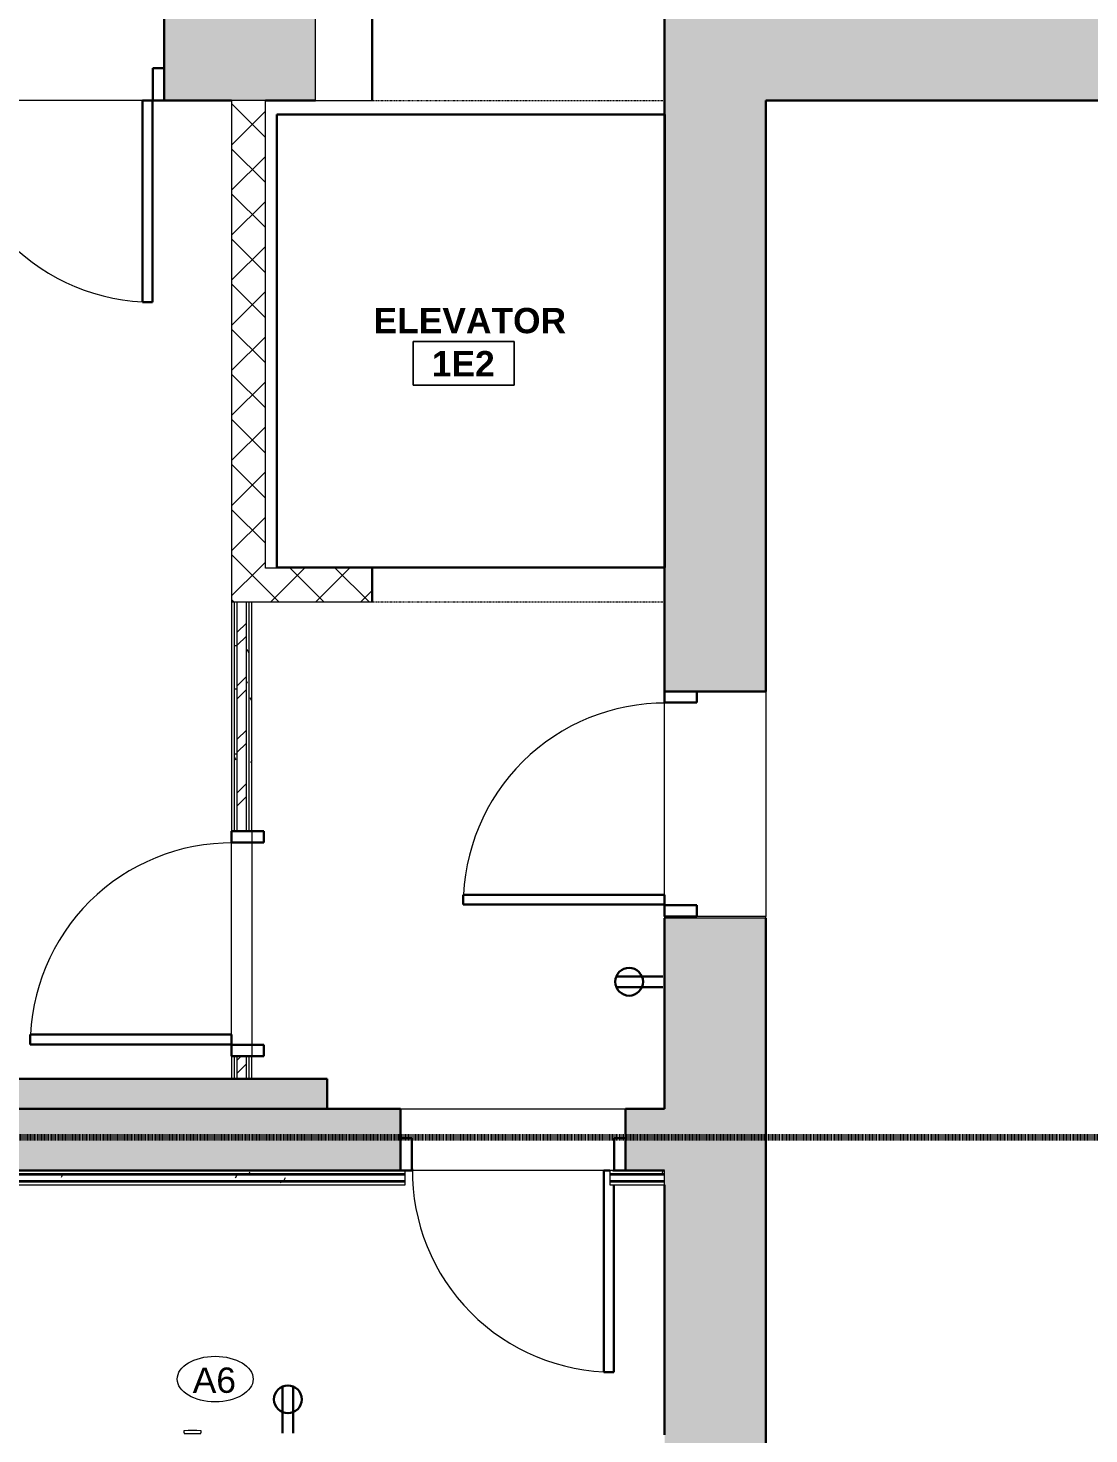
# Model space of a CAD drawing. Header units: inches. Extents: x -4688 to 1542, y -3558 to 978.
# Drawn here: x -885.2 to -696.6, y -220.7 to 29.1 of the extents above; entities that cross this region are included whole.
import ezdxf

# ---------------------------------------------------------------- set-up
doc = ezdxf.new("R2010")
doc.units = ezdxf.units.IN
doc.header["$MEASUREMENT"] = 0
doc.linetypes.add('Dash', pattern=[0.25, 0.125, -0.125])
doc.linetypes.add('Overhead', pattern=[0.15625, 0.09375, -0.0625])
for name, color, linetype, lineweight in [('A-ANNO-MATC', 214, 'Dash', 140), ('A-ANNO-NOTE', 131, 'Continuous', 40), ('A-AREA-IDEN', 2, 'Continuous', 9), ('A-DETL-GENF', 92, 'Continuous', 18), ('A-DETL-MEDM', 33, 'Continuous', 18), ('A-DOOR', 31, 'Continuous', 18), ('A-DOOR-FRAM', 31, 'Continuous', 30), ('A-GENM', 13, 'Continuous', 9), ('A-WALL', 113, 'Continuous', 18), ('A-WALL-PATT', 111, 'Continuous', 18), ('I-WALL', 2, 'Continuous', 18), ('Q-SPCQ', 91, 'Continuous', 9), ('Q-SPCQ-IDEN', 132, 'Continuous', 9)]:
    doc.layers.add(name, color=color, linetype=linetype, lineweight=lineweight)
doc.styles.add('Arial', font='arial.ttf', dxfattribs={"height": 4.5})
doc.styles.add('Swis721 Lt BT_B', font='', dxfattribs={"height": 4.5})
doc.styles.get('Swis721 Lt BT_B').set_extended_font_data('Swis721 Lt BT', bold=True)
pattern_1 = [(45, (0, 0), (-4.006467, 4.006467), []), (135, (0, 0), (-4.006467, -4.006467), [])]
pattern_2 = [(0, (0, 0), (15.36, 3.84), [0.634, -10.886, 0.634, -10.886, -61.44]), (0, (0, 0), (15.36, 3.84), [-23.04, 0.634, -22.406, 0.634, -10.886, -26.88]), (0, (0, 0), (15.36, 3.84), [-57.6, 0.634, -7.046, 0.634, -18.566]), (120, (5.76, 1.92), (-11.005538, 11.38215), [0.634, -10.886, 0.634, -10.886, -61.44]), (120, (5.76, 1.92), (-11.005538, 11.38215), [-23.04, 0.634, -22.406, 0.634, -10.886, -26.88]), (120, (5.76, 1.92), (-11.005538, 11.38215), [-57.6, 0.634, -7.046, 0.634, -18.566]), (240, (7.68, 9.6), (-4.354462, -15.22215), [0.634, -10.886, 0.634, -10.886, -61.44]), (240, (7.68, 9.6), (-4.354462, -15.22215), [-23.04, 0.634, -22.406, 0.634, -10.886, -26.88]), (240, (7.68, 9.6), (-4.354462, -15.22215), [-57.6, 0.634, -7.046, 0.634, -18.566])]

# ---------------------------------------------------------------- blocks, each defined once
blk = doc.blocks.new('Single Flush - D13 3_ X 8_-8254427-1st Floor Power _ Signal')
at = {"layer": 'A-DOOR', "lineweight": 30}
for p, q in [((16.15625, -10), (17.90625, -10)), ((16.15625, -45.8125), (16.15625, -10)), ((17.90625, -10), (17.90625, -45.8125)), ((17.90625, -45.8125), (16.15625, -45.8125))]:
    blk.add_line(p, q, dxfattribs=at)
at = {"layer": 'A-DOOR', "lineweight": 9}
blk.add_arc((17.90625, -10), 35.8125, 179.5, 270, dxfattribs=at)
at = {"layer": 'A-DOOR-FRAM'}
for p, q in [((-20, -4.25), (-20, -10)), ((-20, -4.25), (-18, -4.25)), ((-18, -4.25), (-18, -10)), ((18.000004, -4.25), (18.000004, -10)), ((18.000004, -4.25), (20.000004, -4.25)), ((20.000004, -4.25), (20.000004, -10)), ((-20, -10), (-18, -10)), ((18.000004, -10), (20.000004, -10))]:
    blk.add_line(p, q, dxfattribs=at)
blk = doc.blocks.new('HVAC_Other_LK-Systems_Room-Thermostat-S1-Dti-24V-NO - Room Thermostat S1 Dti 24V NO-6786672-1st Floor Power _ Signal')
at = {"layer": 'A-DETL-GENF', "lineweight": 9}
for p, q in [((-1.55, 0.12), (-1.55, -0.05)), ((-1.48, 0.12), (-1.55, 0.12)), ((-1.48, 0.12), (-1.55, 0.12)), ((-1.55, 0.12), (-1.55, -0.23)), ((-1.48, 0.28), (-1.48, 0.12)), ((1.48, 0.28), (-1.48, 0.28)), ((1.48, 0.28), (-1.48, 0.28)), ((-1.48, 0.28), (-1.48, 0.12)), ((1.48, 0.12), (1.48, 0.28)), ((1.48, 0.12), (1.48, 0.28)), ((1.55, 0.12), (1.48, 0.12)), ((1.55, 0.12), (1.48, 0.12)), ((1.55, -0.23), (1.55, 0.12)), ((1.55, -0.23), (1.55, 0.12)), ((-1.55, -0.05), (-1.55, -0.23)), ((-1.55, -0.23), (-0.76, -0.25)), ((-1.55, -0.23), (-0.76, -0.25)), ((-0.76, -0.25), (0, -0.26)), ((-0.76, -0.25), (-0.06, -0.26)), ((-0.06, -0.26), (-0.06, -0.3)), ((-0.06, -0.3), (0.06, -0.3)), ((-0.06, -0.3), (0.06, -0.3)), ((0, -0.26), (0.76, -0.25)), ((0.06, -0.26), (0.76, -0.25)), ((0.06, -0.3), (0.06, -0.26)), ((0.06, -0.3), (0.06, -0.26)), ((0.76, -0.25), (1.55, -0.23)), ((0.76, -0.25), (1.55, -0.23))]:
    blk.add_line(p, q, dxfattribs=at)
blk = doc.blocks.new('Single Flush - D7 3_ X 8_-8257419-1st Floor Power _ Signal')
at = {"layer": 'A-DOOR', "lineweight": 30}
for p, q in [((16.15625, -5.5), (17.211191, -5.5)), ((16.15625, -41.3125), (16.15625, -5.5)), ((17.90625, -8), (17.90625, -41.3125)), ((17.90625, -41.3125), (16.15625, -41.3125))]:
    blk.add_line(p, q, dxfattribs=at)
at = {"layer": 'A-DOOR', "lineweight": 9}
blk.add_arc((17.90625, -5.5), 35.8125, 179.5, 270, dxfattribs=at)
at = {"layer": 'A-DOOR-FRAM'}
for p, q in [((-20, 0.25), (-20, -5.5)), ((-20, 0.25), (-18, 0.25)), ((-18, 0.25), (-18, -5.5)), ((18.000004, 0.25), (18.000004, -5.5)), ((18.000004, 0.25), (20.000004, 0.25)), ((20.000004, 0.25), (20.000004, -5.5)), ((-20, -5.5), (-18, -5.5)), ((18.000004, -5.5), (20.000004, -5.5))]:
    blk.add_line(p, q, dxfattribs=at)
blk = doc.blocks.new('Single Flush - D15 3_ X 8_-8257390-1st Floor Power _ Signal')
at = {"layer": 'A-DOOR', "lineweight": 30}
for p, q in [((16.15625, -9), (17.90625, -9)), ((16.15625, -44.8125), (16.15625, -9)), ((17.90625, -9), (17.90625, -44.8125)), ((17.90625, -44.8125), (16.15625, -44.8125))]:
    blk.add_line(p, q, dxfattribs=at)
at = {"layer": 'A-DOOR', "lineweight": 9}
blk.add_arc((17.90625, -9), 35.8125, 179.5, 270, dxfattribs=at)
at = {"layer": 'A-DOOR-FRAM'}
for p, q in [((-20, -3.25), (-20, -9)), ((-20, -3.25), (-18, -3.25)), ((-18, -3.25), (-18, -9)), ((18.000004, -3.25), (18.000004, -9)), ((18.000004, -3.25), (20.000004, -3.25)), ((20.000004, -3.25), (20.000004, -9)), ((-20, -9), (-18, -9)), ((18.000004, -9), (20.000004, -9))]:
    blk.add_line(p, q, dxfattribs=at)
blk = doc.blocks.new('Elevator 2 - Elevator 2-7712513-1st Floor Power _ Signal')
at = {"layer": 'A-GENM', "lineweight": 30}
for p, q in [((-772.03, 13.76), (-841.03, 13.76)), ((-841.03, 13.76), (-841.03, -66.74)), ((-772.03, -66.74), (-772.03, 13.76)), ((-841.03, -66.74), (-772.03, -66.74))]:
    blk.add_line(p, q, dxfattribs=at)
blk = doc.blocks.new('Door-Opening - Elevator Opening-7712518-1st Floor Power _ Signal')
at = {"layer": 'A-DETL-GENF', "linetype": 'Overhead', "lineweight": 9}
for p, q in [((25.68, 10), (-26.32, 10)), ((-26.32, -10), (25.68, -10))]:
    blk.add_line(p, q, dxfattribs=at)
at = {"layer": 'A-DETL-MEDM', "lineweight": 30}
for p, q in [((-26.32, 10), (-26.32, -10)), ((25.68, -10), (25.68, 10))]:
    blk.add_line(p, q, dxfattribs=at)
blk = doc.blocks.new('Door-Opening - Elevator Opening-8184615-1st Floor Power _ Signal')
at = {"layer": 'A-DETL-GENF', "linetype": 'Overhead', "lineweight": 9}
for p, q in [((25.68, 3), (-26.32, 3)), ((-26.32, -3), (25.68, -3))]:
    blk.add_line(p, q, dxfattribs=at)
at = {"layer": 'A-DETL-MEDM', "lineweight": 30}
for p, q in [((-26.32, 3), (-26.32, -3)), ((25.68, -3), (25.68, 3))]:
    blk.add_line(p, q, dxfattribs=at)
blk = doc.blocks.new('Single Flush - D13 3_ X 8_-8258849-1st Floor Power _ Signal')
at = {"layer": 'A-DOOR', "lineweight": 30}
for p, q in [((16.15625, -1.8125), (17.90625, -1.8125)), ((16.15625, -37.625), (16.15625, -1.8125)), ((17.90625, -1.8125), (17.90625, -37.625)), ((17.90625, -37.625), (16.15625, -37.625))]:
    blk.add_line(p, q, dxfattribs=at)
at = {"layer": 'A-DOOR', "lineweight": 9}
blk.add_arc((17.90625, -1.8125), 35.8125, 179.5, 270, dxfattribs=at)
at = {"layer": 'A-DOOR-FRAM'}
for p, q in [((-20, 3.9375), (-20, -1.8125)), ((-20, 3.9375), (-18, 3.9375)), ((-18, 3.9375), (-18, -1.8125)), ((18.000004, 3.9375), (18.000004, -1.8125)), ((18.000004, 3.9375), (20.000004, 3.9375)), ((20.000004, 3.9375), (20.000004, -1.8125)), ((-20, -1.8125), (-18, -1.8125)), ((18.000004, -1.8125), (20.000004, -1.8125))]:
    blk.add_line(p, q, dxfattribs=at)
blk = doc.blocks.new('Appliance_Specialty Equipment Tag - Standard-3515593-1st Floor Power _ Signal')
at = {"layer": 'Q-SPCQ-IDEN'}
blk.add_ellipse((-0.0499, 0.0037), major_axis=(-0.1406, 0), ratio=0.600473, dxfattribs=at)
blk = doc.blocks.new('Room Tag - Room Name and Number-3379422-1st Floor Power _ Signal')
at = {"layer": 'A-AREA-IDEN'}
for p, q in [((-0.1881, -0.1636), (-0.1881, -0.0018)), ((-0.1881, -0.0018), (0.1869, -0.0018)), ((0.1869, -0.0018), (-0.1881, -0.0018)), ((-0.1881, -0.0018), (-0.1881, -0.1636)), ((0.1869, -0.0018), (0.1869, -0.1636)), ((0.1869, -0.1636), (0.1869, -0.0018)), ((0.1869, -0.1636), (-0.1881, -0.1636)), ((-0.1881, -0.1636), (0.1869, -0.1636))]:
    blk.add_line(p, q, dxfattribs=at)

msp = doc.modelspace()

# ---------------------------------------------------------------- hatches: boundary and pattern name
at = {"layer": 'A-WALL-PATT', "lineweight": 9}
h = msp.add_hatch(color=7, dxfattribs=at)
h.paths.add_polyline_path([(-590.07, 16.25), (-590.07, 36.25), (-772.04, 36.25), (-772.04, 16.25), (-609.68, 16.25)], flags=0)
h.paths.add_polyline_path([(-849.04, 16.25), (-834.14, 16.25), (-834.14, 36.25), (-861.04, 36.25), (-861.04, 16.25)], flags=0)
h.paths.add_polyline_path([(-901.04, 16.25), (-901.04, 36.25), (-1015.06, 36.25), (-1015.06, 16.25), (-930.92, 16.25)], flags=0)
h = msp.add_hatch(dxfattribs=at)
h.set_pattern_fill('FP_2', color=256, style=0, pattern_type=2)
h.set_pattern_definition(pattern_1)
h.paths.add_polyline_path([(-843.04, -66.84), (-843.04, 16.25), (-849.04, 16.25), (-849.04, -66.84)], flags=0)
h = msp.add_hatch(color=7, dxfattribs=at)
h.paths.add_polyline_path([(-770.3, -1262.19), (-754.04, -1262.19), (-754.04, -1160.48), (-772.04, -1160.48), (-772.04, -1262.19)], flags=0)
h.paths.add_polyline_path([(-754.04, -1120.48), (-754.04, -1093.3), (-772.04, -1093.3), (-772.04, -1120.48)], flags=0)
h.paths.add_polyline_path([(-754.04, -1053.3), (-754.04, -1004.19), (-772.04, -1004.19), (-772.04, -1053.3)], flags=0)
h.paths.add_polyline_path([(-754.04, -962.19), (-754.04, -860.19), (-772.04, -860.19), (-772.04, -962.19), (-770.3, -962.19)], flags=0)
h.paths.add_polyline_path([(-772.04, -818.19), (-754.04, -818.19), (-754.04, -716.19), (-772.04, -716.19), (-772.04, -805.12)], flags=0)
h.paths.add_polyline_path([(-770.3, -674.19), (-754.04, -674.19), (-754.04, -571), (-772.04, -571), (-772.04, -674.19)], flags=0)
h.paths.add_polyline_path([(-754.04, -530.75), (-754.04, -428.19), (-772.04, -428.19), (-772.04, -530.75)], flags=0)
h.paths.add_polyline_path([(-754.04, -386.19), (-754.04, -278.19), (-772.04, -278.19), (-772.04, -386.19)], flags=0)
h.paths.add_polyline_path([(-754.04, -236.19), (-754.04, -129.09), (-772.04, -129.09), (-772.04, -236.19), (-770.3, -236.19)], flags=0)
h.paths.add_polyline_path([(-772.04, -88.75), (-754.04, -88.75), (-754.04, 16.25), (-772.04, 16.25), (-772.04, -72.84)], flags=0)
h = msp.add_hatch(dxfattribs=at)
h.set_pattern_fill('FP_2', color=256, style=0, pattern_type=2)
h.set_pattern_definition(pattern_1)
h.paths.add_polyline_path([(-824.04, -72.84), (-824.04, -66.84), (-849.04, -66.84), (-849.04, -72.84), (-845.42, -72.84)], flags=0)
h = msp.add_hatch(dxfattribs=at)
h.set_pattern_fill('FP_1', color=256, style=0, pattern_type=2)
h.set_pattern_definition(pattern_2)
h.paths.add_polyline_path([(-849.04, -157.59), (-848.54, -157.59), (-848.54, -153.59), (-849.04, -153.59)], flags=0)
h.paths.add_polyline_path([(-848.54, -113.59), (-848.54, -72.84), (-849.04, -72.84), (-849.04, -113.59)], flags=0)
h = msp.add_hatch(dxfattribs=at)
h.set_pattern_fill('FP_1', color=256, style=0, pattern_type=2)
h.set_pattern_definition(pattern_2)
h.paths.add_polyline_path([(-848.54, -157.59), (-848.04, -157.59), (-848.04, -153.59), (-848.54, -153.59)], flags=0)
h.paths.add_polyline_path([(-848.04, -113.59), (-848.04, -72.84), (-848.54, -72.84), (-848.54, -113.59)], flags=0)
h = msp.add_hatch(dxfattribs=at)
h.set_pattern_fill('FP_3', color=256, style=0, pattern_type=2)
h.set_pattern_definition([(45, (0, 0), (-4.75176, 4.75176), []), (45, (0, 7.2), (-4.75176, 4.75176), [])])
h.paths.add_polyline_path([(-846.42, -157.59), (-846.42, -153.59), (-848.04, -153.59), (-848.04, -157.59)], flags=0)
h.paths.add_polyline_path([(-846.42, -113.59), (-846.42, -72.84), (-848.04, -72.84), (-848.04, -113.59)], flags=0)
h = msp.add_hatch(dxfattribs=at)
h.set_pattern_fill('FP_1', color=256, style=0, pattern_type=2)
h.set_pattern_definition(pattern_2)
h.paths.add_polyline_path([(-845.92, -157.59), (-845.92, -153.59), (-846.42, -153.59), (-846.42, -157.59)], flags=0)
h.paths.add_polyline_path([(-845.92, -113.59), (-845.92, -72.84), (-846.42, -72.84), (-846.42, -113.59)], flags=0)
h = msp.add_hatch(dxfattribs=at)
h.set_pattern_fill('FP_1', color=256, style=0, pattern_type=2)
h.set_pattern_definition(pattern_2)
h.paths.add_polyline_path([(-845.42, -157.59), (-845.42, -153.59), (-845.92, -153.59), (-845.92, -157.59)], flags=0)
h.paths.add_polyline_path([(-845.92, -113.59), (-845.42, -113.59), (-845.42, -72.84), (-845.92, -72.84)], flags=0)
msp.add_hatch(color=7, dxfattribs=at).paths.add_polyline_path([(-832.04, -162.93), (-832.04, -157.59), (-908.04, -157.59), (-908.04, -162.93), (-877.38, -162.93)], flags=0)
h = msp.add_hatch(color=7, dxfattribs=at)
h.paths.add_polyline_path([(-772.04, -173.93), (-772.04, -162.93), (-779, -162.93), (-779, -173.93)], flags=0)
h.paths.add_polyline_path([(-823.84, -173.93), (-819, -173.93), (-819, -162.93), (-1017.06, -162.93), (-1017.06, -173.93), (-877.38, -173.93)], flags=0)
h = msp.add_hatch(dxfattribs=at)
h.set_pattern_fill('FP_1', color=256, style=0, pattern_type=2)
h.set_pattern_definition(pattern_2)
h.paths.add_polyline_path([(-1017.06, -174.43), (-818.2, -174.43), (-818.2, -173.93), (-1017.06, -173.93)], flags=0)
h = msp.add_hatch(dxfattribs=at)
h.set_pattern_fill('FP_1', color=256, style=0, pattern_type=2)
h.set_pattern_definition(pattern_2)
h.paths.add_polyline_path([(-1017.06, -175.68), (-818.2, -175.68), (-818.2, -174.68), (-1017.06, -174.68)], flags=0)
h = msp.add_hatch(dxfattribs=at)
h.set_pattern_fill('FP_1', color=256, style=0, pattern_type=2)
h.set_pattern_definition(pattern_2)
h.paths.add_polyline_path([(-772.04, -174.43), (-772.04, -173.93), (-781.79, -173.93), (-781.79, -174.43)], flags=0)
h = msp.add_hatch(dxfattribs=at)
h.set_pattern_fill('FP_1', color=256, style=0, pattern_type=2)
h.set_pattern_definition(pattern_2)
h.paths.add_polyline_path([(-1017.06, -176.43), (-818.2, -176.43), (-818.2, -175.93), (-1017.06, -175.93)], flags=0)

# ---------------------------------------------------------------- linework, layer by layer
at = {"layer": 'A-ANNO-MATC'}
msp.add_line((-1047.65, -167.98), (-664.65, -167.98), dxfattribs=at)
at = {"layer": 'A-ANNO-NOTE', "lineweight": 30}
for p, q in [((-772.37, -139.41), (-780.63, -139.41)), ((-772.37, -141.32), (-780.63, -141.32)), ((-840, -220.57), (-840, -212.31)), ((-838.08, -220.57), (-838.08, -212.31))]:
    msp.add_line(p, q, dxfattribs=at)
for centre in [(-778.35, -140.37), (-839.04, -214.59)]:
    msp.add_circle(centre, 2.47, dxfattribs=at)
at = {"layer": 'A-WALL', "color": 8, "lineweight": 30}
for p, q in [((-861.04, 36.25), (-861.04, 16.25)), ((-861.04, 16.25), (-849.04, 16.25)), ((-843.04, 16.25), (-834.14, 16.25)), ((-772.04, 16.25), (-772.04, -66.84)), ((-754.04, -88.75), (-754.04, 16.25)), ((-570.07, 16.25), (-754.04, 16.25)), ((-772.04, -72.84), (-772.04, -88.75)), ((-772.04, -88.75), (-754.04, -88.75)), ((-772.04, -129.09), (-772.04, -162.93)), ((-754.04, -236.19), (-754.04, -129.09)), ((-832.04, -157.59), (-908.04, -157.59)), ((-832.04, -162.93), (-832.04, -157.59)), ((-819, -162.93), (-1017.06, -162.93)), ((-819, -173.93), (-819, -162.93)), ((-772.04, -162.93), (-779, -162.93)), ((-779, -162.93), (-779, -173.93)), ((-1017.06, -173.93), (-819, -173.93)), ((-779, -173.93), (-772.04, -173.93)), ((-772.04, -176.43), (-772.04, -220.9))]:
    msp.add_line(p, q, dxfattribs=at)
at = {"layer": 'A-WALL', "lineweight": 9}
for p, q in [((-834.14, 16.25), (-834.14, 36.25)), ((-861.04, 16.25), (-901.04, 16.25)), ((-772.04, -128.75), (-772.04, -88.75)), ((-754.04, -88.75), (-754.04, -128.75)), ((-849.04, -153.59), (-849.04, -113.59)), ((-845.42, -113.59), (-845.42, -153.59)), ((-754.04, -129.09), (-772.04, -129.09)), ((-819, -162.93), (-779, -162.93)), ((-781.79, -173.93), (-818.2, -173.93))]:
    msp.add_line(p, q, dxfattribs=at)
at = {"layer": 'A-WALL'}
for p, q in [((-849.04, 16.25), (-849.04, -113.59)), ((-843.04, 16.25), (-849.04, 16.25)), ((-843.04, -66.84), (-843.04, 16.25)), ((-834.14, 16.25), (-824.04, 16.25)), ((-824.04, -66.84), (-843.04, -66.84)), ((-849.04, -72.84), (-824.04, -72.84)), ((-848.54, -113.59), (-848.54, -72.84)), ((-848.04, -113.59), (-848.04, -72.84)), ((-846.42, -113.59), (-846.42, -72.84)), ((-845.92, -113.59), (-845.92, -72.84)), ((-845.42, -113.59), (-845.42, -72.84)), ((-849.04, -113.59), (-845.42, -113.59)), ((-754.04, -128.75), (-772.04, -128.75)), ((-772.04, -128.75), (-772.04, -129.09)), ((-754.04, -129.09), (-754.04, -128.75)), ((-849.04, -153.59), (-849.04, -157.59)), ((-845.42, -153.59), (-849.04, -153.59)), ((-848.54, -157.59), (-848.54, -153.59)), ((-848.04, -157.59), (-848.04, -153.59)), ((-846.42, -157.59), (-846.42, -153.59)), ((-845.92, -157.59), (-845.92, -153.59)), ((-845.42, -157.59), (-845.42, -153.59)), ((-1017.06, -174.43), (-818.2, -174.43)), ((-1017.06, -174.68), (-818.2, -174.68)), ((-781.79, -174.43), (-772.04, -174.43)), ((-781.79, -174.68), (-772.04, -174.68)), ((-772.04, -176.43), (-772.04, -173.93)), ((-1017.06, -175.68), (-818.2, -175.68)), ((-1017.06, -175.93), (-818.2, -175.93)), ((-781.79, -175.68), (-772.04, -175.68)), ((-781.79, -175.93), (-772.04, -175.93))]:
    msp.add_line(p, q, dxfattribs=at)
at = {"layer": 'I-WALL'}
for p, q in [((-818.2, -173.93), (-819, -173.93)), ((-818.2, -176.43), (-818.2, -173.93)), ((-779, -173.93), (-781.79, -173.93)), ((-781.79, -173.93), (-781.79, -176.43)), ((-1017.06, -176.43), (-818.2, -176.43)), ((-781.79, -176.43), (-772.04, -176.43))]:
    msp.add_line(p, q, dxfattribs=at)

# ---------------------------------------------------------------- block references
at = {"layer": 'A-AREA-IDEN', "xscale": 47.99999999999997, "yscale": 47.99999999999997, "zscale": 47.99999999999997}
msp.add_blockref('Room Tag - Room Name and Number-3379422-1st Floor Power _ Signal', (-807.74, -26.46), dxfattribs=at)
at = {"layer": 'A-DOOR'}
for name, p, rotation in [('Door-Opening - Elevator Opening-7712518-1st Floor Power _ Signal', (-798.37, 26.25), 180), ('Door-Opening - Elevator Opening-8184615-1st Floor Power _ Signal', (-798.37, -69.84), 180), ('Single Flush - D15 3_ X 8_-8257390-1st Floor Power _ Signal', (-763.04, -108.75), 269.9999999999999), ('Single Flush - D13 3_ X 8_-8258849-1st Floor Power _ Signal', (-847.23, -133.59), 269.9999999999999)]:
    msp.add_blockref(name, p, dxfattribs=dict(at, rotation=rotation))
for name, p in [('Single Flush - D13 3_ X 8_-8254427-1st Floor Power _ Signal', (-881.04, 26.25)), ('Single Flush - D7 3_ X 8_-8257419-1st Floor Power _ Signal', (-799, -168.43))]:
    msp.add_blockref(name, p, dxfattribs=at)
at = {"layer": 'A-GENM'}
msp.add_blockref('Elevator 2 - Elevator 2-7712513-1st Floor Power _ Signal', (0, 0), dxfattribs=at)
at = {"layer": 'Q-SPCQ', "rotation": 180}
msp.add_blockref('HVAC_Other_LK-Systems_Room-Thermostat-S1-Dti-24V-NO - Room Thermostat S1 Dti 24V NO-6786672-1st Floor Power _ Signal', (-856, -220.4), dxfattribs=at)
at = {"layer": 'Q-SPCQ-IDEN', "xscale": 47.99999999999997, "yscale": 47.99999999999997, "zscale": 47.99999999999997}
msp.add_blockref('Appliance_Specialty Equipment Tag - Standard-3515593-1st Floor Power _ Signal', (-849.57, -211.16), dxfattribs=at)

# ---------------------------------------------------------------- texts
at = {"layer": 'A-AREA-IDEN', "char_height": 4.5, "attachment_point": 1, "style": 'Swis721 Lt BT_B'}
for s, insert, width in [('ELEVATOR', (-823.79, -20.6), 38.784), ('1E2', (-813.44, -28.26), 13.332)]:
    msp.add_mtext(s, dxfattribs=dict(at, insert=insert, width=width))
at = {"layer": 'Q-SPCQ-IDEN', "insert": (-855.96, -208.93), "char_height": 4.5, "width": 9.393, "attachment_point": 1, "style": 'Arial'}
msp.add_mtext('A6', dxfattribs=at)

doc.saveas('drawing.dxf')
